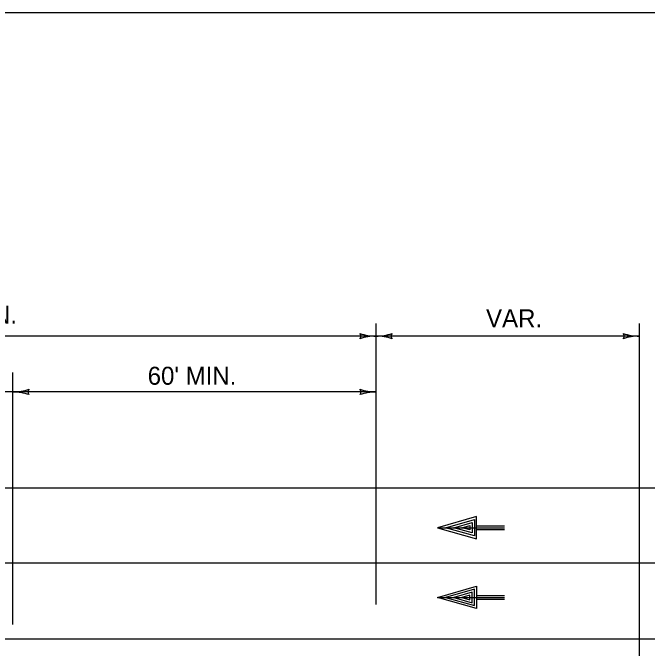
# Model space of a CAD drawing. Extents: x 503 to 668, y 444 to 544.
# Drawn here: x 606.93 to 631.66, y 519.29 to 544.07 of the extents above; entities that cross this region are included whole.
import ezdxf

# ---------------------------------------------------------------- set-up
doc = ezdxf.new("R2010")
doc.units = 0
for name, color, linetype in [('Level 1', 7, 'Continuous'), ('Level 2', 7, 'Continuous'), ('R_OR_NAMEBOUND_PR', 7, 'Continuous'), ('R_PL_PCL_PR', 7, 'Continuous'), ('R_PL_PPED_PR', 7, 'Continuous')]:
    doc.layers.add(name, color=color, linetype=linetype)

msp = doc.modelspace()

# ---------------------------------------------------------------- linework, layer by layer
at = {"layer": 'Level 1'}
for centre, radius, start, end in [((620.344, 531.459), 0.157, 318.8443, 40.961), ((621.091, 529.503), 1.957, 90.0697, 108.7385), ((621.086, 533.418), 1.957, 251.4169, 270.0636), ((621.086, 529.503), 1.957, 89.9303, 89.9425), ((621.091, 533.418), 1.957, 269.9364, 288.5831), ((621.086, 529.503), 1.957, 71.2615, 89.9303), ((621.091, 529.503), 1.957, 90.0575, 90.0697), ((621.833, 531.459), 0.157, 139.039, 221.1557), ((631.352, 533.42), 1.957, 251.4169, 270.0636), ((630.61, 531.462), 0.157, 318.8443, 40.961), ((631.356, 529.505), 1.957, 90.0697, 108.7385), ((631.356, 529.505), 1.957, 90.0575, 90.0697), ((606.941, 531.243), 1.957, 269.9364, 288.5831), ((607.682, 529.285), 0.157, 139.039, 221.1557), ((620.344, 529.285), 0.157, 318.8443, 40.961), ((621.086, 531.243), 1.957, 251.4169, 270.0636), ((606.936, 527.328), 1.957, 71.2615, 89.9303), ((606.936, 527.328), 1.957, 89.9303, 89.9425), ((621.091, 527.328), 1.957, 90.0697, 108.7385), ((621.091, 527.328), 1.957, 90.0575, 90.0697)]:
    msp.add_arc(centre, radius, start, end, dxfattribs=at)
at = {"layer": 'Level 2'}
for p, q in [((621.089, 521.006), (621.089, 531.951)), ((631.354, 513.471), (631.354, 531.949)), ((621.089, 531.46), (589.594, 531.46)), ((631.354, 531.462), (621.089, 531.46)), ((606.938, 520.217), (606.938, 530.042)), ((606.938, 529.286), (589.594, 529.286)), ((621.089, 529.286), (606.938, 529.286)), ((623.483, 523.995), (626.099, 523.995)), ((625.009, 524.067), (626.099, 524.067)), ((625.009, 523.922), (626.099, 523.922)), ((623.483, 521.277), (626.099, 521.277)), ((625.009, 521.35), (626.099, 521.35)), ((625.009, 521.204), (626.099, 521.204))]:
    msp.add_line(p, q, dxfattribs=at)
for points in [[(625.009, 523.558), (625.009, 524.431), (623.483, 523.995)], [(624.922, 523.674), (623.8, 523.995), (624.922, 524.315)], [(624.835, 523.79), (624.118, 523.995), (624.835, 524.199)], [(624.747, 523.905), (624.435, 523.995), (624.747, 524.084)], [(625.009, 521.713), (625.009, 520.841), (623.483, 521.277)], [(624.922, 521.597), (623.8, 521.277), (624.922, 520.957)], [(624.835, 521.482), (624.118, 521.277), (624.835, 521.072)], [(624.747, 521.366), (624.435, 521.277), (624.747, 521.188)]]:
    msp.add_lwpolyline(points, close=True, dxfattribs=at)
at = {"layer": 'R_OR_NAMEBOUND_PR'}
msp.add_lwpolyline([(502.981, 443.941), (667.982, 443.941), (667.982, 544.066), (502.981, 544.066)], close=True, dxfattribs=at)
at = {"layer": 'R_PL_PCL_PR'}
msp.add_line((647.982, 522.606), (516.651, 522.606), dxfattribs=at)
at = {"layer": 'R_PL_PPED_PR'}
for p, q in [((516.651, 525.549), (647.982, 525.549)), ((516.651, 519.663), (647.982, 519.663))]:
    msp.add_line(p, q, dxfattribs=at)

# ---------------------------------------------------------------- texts
at = {"layer": 'Level 2'}
for s, p in [("126'  MIN.", (602.859, 531.951)), ('VAR.', (625.378, 531.807)), ("60' MIN.", (612.189, 529.567))]:
    msp.add_text(s, height=0.7, dxfattribs=at).set_placement(p)

doc.saveas('drawing.dxf')
